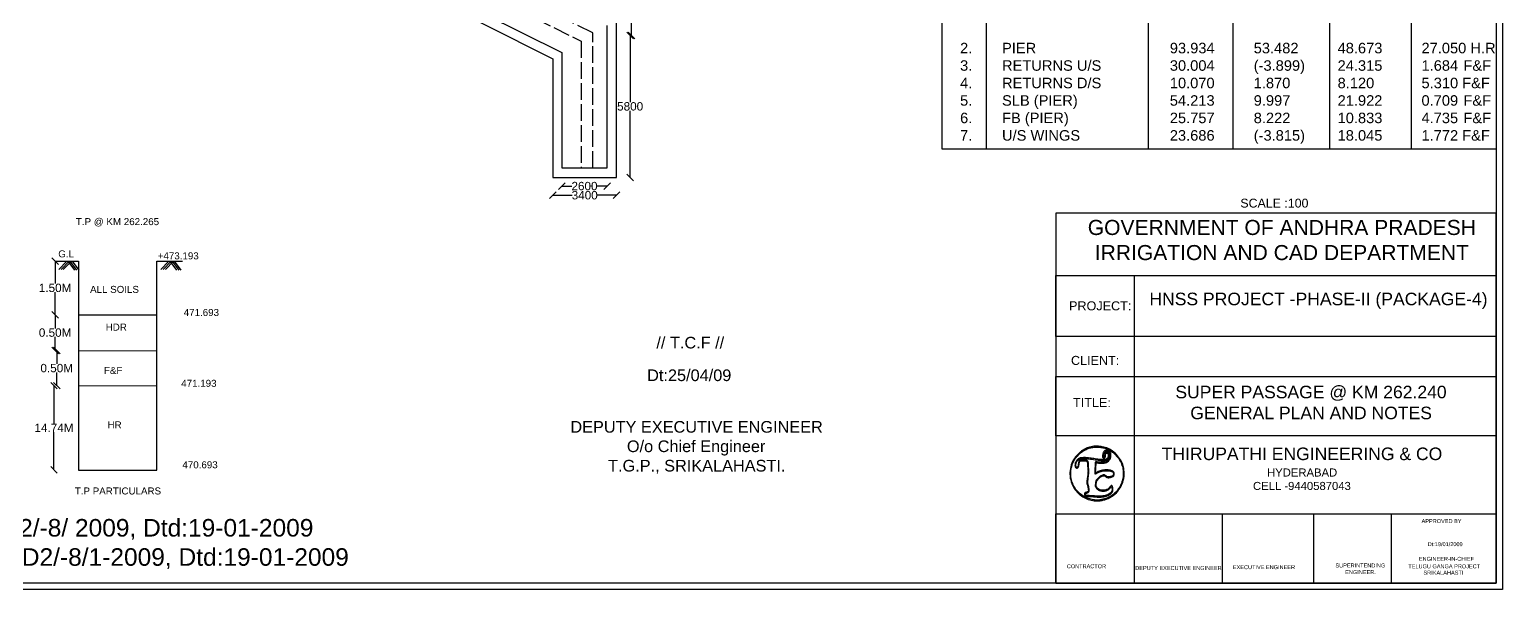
# Model space of a CAD drawing. Header units: millimetres. Extents: x 5124 to 6568637, y 2311 to 91879094.
# Drawn here: x 3367635 to 3388706, y 45927310 to 45935328 of the extents above; entities that cross this region are included whole.
import ezdxf

# ---------------------------------------------------------------- set-up
doc = ezdxf.new("R2010")
doc.units = ezdxf.units.MM
doc.header["$MEASUREMENT"] = 0
doc.linetypes.add('ACAD_ISO02W100', pattern=[15, 12, -3])
for name, color, linetype in [('DIMENSION', 7, 'Continuous'), ('DRAWING', 7, 'Continuous'), ('TEXT', 7, 'Continuous')]:
    doc.layers.add(name, color=color, linetype=linetype)
doc.styles.get("Standard").update_dxf_attribs({"font": 'arial.ttf', "height": 120})
doc.dimstyles.get("Standard").update_dxf_attribs({"dimtxt": 200, "dimasz": 110, "dimexe": 0.18, "dimexo": 0.0625, "dimgap": 0.09, "dimtad": 0, "dimtih": 1, "dimtoh": 1, "dimdec": 0, "dimzin": 0, "dimdsep": 46, "dimtxsty": 'Standard', "dimblk": 'OBLIQUE', "dimcen": 0.09, "dimse1": 1, "dimse2": 1, "dimadec": 0, "dimazin": 0, "dimtfac": 1, "dimtdec": 0, "dimtofl": 0, "dimtmove": 0, "dimatfit": 3, "dimfxl": 1, "dimtolj": 1, "dimtzin": 0, "dimarcsym": 0})

# ---------------------------------------------------------------- blocks, each defined once
blk = doc.blocks.new('_Oblique')
at = {"color": 0, "linetype": 'ByBlock', "lineweight": -2}
blk.add_line((-0.5, -0.5), (0.5, 0.5), dxfattribs=at)
blk = doc.blocks.new('*D108')
at = {"layer": 'Defpoints', "color": 0, "transparency": 16777216}
for p in [(3368002, 45932010), (3368336, 45932010), (3368336, 45931244)]:
    blk.add_point(p, dxfattribs=at)
at = {"layer": 'TEXT', "color": 0, "lineweight": -2, "transparency": 16777216}
for p, q in [((3368002, 45932010), (3368002, 45931689)), ((3368002, 45931244), (3368002, 45931566))]:
    blk.add_line(p, q, dxfattribs=at)
at = {"layer": 'TEXT', "color": 0, "lineweight": -2, "transparency": 16777216, "xscale": 95, "yscale": 95, "zscale": 95}
for p, rotation in [((3368002, 45932010), 90), ((3368002, 45931244), 270)]:
    blk.add_blockref('_Oblique', p, dxfattribs=dict(at, rotation=rotation))
at = {"layer": 'TEXT', "color": 0, "transparency": 16777216, "insert": (3368002, 45931628), "char_height": 120, "attachment_point": 5}
blk.add_mtext('\\A1;1.50M', dxfattribs=at)
blk = doc.blocks.new('*D109')
at = {"layer": 'Defpoints', "color": 0, "transparency": 16777216}
for p in [(3368336, 45931244), (3364546, 45930743), (3364878, 45930743)]:
    blk.add_point(p, dxfattribs=at)
at = {"layer": 'TEXT', "color": 0, "lineweight": -2, "transparency": 16777216}
for p, q in [((3364546, 45931244), (3364546, 45931055)), ((3364546, 45930743), (3364546, 45930933))]:
    blk.add_line(p, q, dxfattribs=at)
at = {"layer": 'TEXT', "color": 0, "lineweight": -2, "transparency": 16777216, "xscale": 95, "yscale": 95, "zscale": 95}
for p, rotation in [((3364546, 45931244), 90), ((3364546, 45930743), 270)]:
    blk.add_blockref('_Oblique', p, dxfattribs=dict(at, rotation=rotation))
at = {"layer": 'TEXT', "color": 0, "transparency": 16777216, "insert": (3364546, 45930994), "char_height": 120, "attachment_point": 5}
blk.add_mtext('\\A1;0.70M', dxfattribs=at)
blk = doc.blocks.new('*D110')
at = {"layer": 'Defpoints', "color": 0, "transparency": 16777216}
for p in [(3368334, 45930731), (3368025, 45930229), (3368336, 45930229)]:
    blk.add_point(p, dxfattribs=at)
at = {"layer": 'TEXT', "color": 0, "lineweight": -2, "transparency": 16777216}
for p, q in [((3368025, 45930731), (3368025, 45930541)), ((3368025, 45930229), (3368025, 45930419))]:
    blk.add_line(p, q, dxfattribs=at)
at = {"layer": 'TEXT', "color": 0, "lineweight": -2, "transparency": 16777216, "xscale": 95, "yscale": 95, "zscale": 95}
for p, rotation in [((3368025, 45930731), 90), ((3368025, 45930229), 270)]:
    blk.add_blockref('_Oblique', p, dxfattribs=dict(at, rotation=rotation))
at = {"layer": 'TEXT', "color": 0, "transparency": 16777216, "insert": (3368025, 45930480), "char_height": 120, "attachment_point": 5}
blk.add_mtext('\\A1;0.50M', dxfattribs=at)
blk = doc.blocks.new('*D111')
at = {"layer": 'Defpoints', "color": 0, "transparency": 16777216}
for p in [(3368336, 45930229), (3367986, 45929022), (3368336, 45929022)]:
    blk.add_point(p, dxfattribs=at)
at = {"layer": 'TEXT', "color": 0, "lineweight": -2, "transparency": 16777216}
for p, q in [((3367986, 45930229), (3367986, 45929686)), ((3367986, 45929022), (3367986, 45929565))]:
    blk.add_line(p, q, dxfattribs=at)
at = {"layer": 'TEXT', "color": 0, "lineweight": -2, "transparency": 16777216, "xscale": 95, "yscale": 95, "zscale": 95}
for p, rotation in [((3367986, 45930229), 90), ((3367986, 45929022), 270)]:
    blk.add_blockref('_Oblique', p, dxfattribs=dict(at, rotation=rotation))
at = {"layer": 'TEXT', "color": 0, "transparency": 16777216, "insert": (3367986, 45929625), "char_height": 120, "attachment_point": 5}
blk.add_mtext('\\A1;14.74M', dxfattribs=at)
blk = doc.blocks.new('*D112')
at = {"layer": 'Defpoints', "color": 0, "transparency": 16777216}
for p in [(3368002, 45931244), (3368336, 45931244), (3368334, 45930731)]:
    blk.add_point(p, dxfattribs=at)
at = {"layer": 'TEXT', "color": 0, "lineweight": -2, "transparency": 16777216}
for p, q in [((3368002, 45931244), (3368002, 45931049)), ((3368002, 45930731), (3368002, 45930926))]:
    blk.add_line(p, q, dxfattribs=at)
at = {"layer": 'TEXT', "color": 0, "lineweight": -2, "transparency": 16777216, "xscale": 95, "yscale": 95, "zscale": 95}
for p, rotation in [((3368002, 45931244), 90), ((3368002, 45930731), 270)]:
    blk.add_blockref('_Oblique', p, dxfattribs=dict(at, rotation=rotation))
at = {"layer": 'TEXT', "color": 0, "transparency": 16777216, "insert": (3368002, 45930988), "char_height": 120, "attachment_point": 5}
blk.add_mtext('\\A1;0.50M', dxfattribs=at)
blk = doc.blocks.new('*D230')
at = {"layer": 'Defpoints', "color": 0, "transparency": 16777216}
for p in [(3375248, 45933348), (3375900, 45933348), (3375900, 45933085)]:
    blk.add_point(p, dxfattribs=at)
at = {"layer": 'DIMENSION', "color": 0, "lineweight": -2, "transparency": 16777216}
for p, q in [((3375248, 45933085), (3375394, 45933085)), ((3375900, 45933085), (3375754, 45933085))]:
    blk.add_line(p, q, dxfattribs=at)
at = {"layer": 'DIMENSION', "color": 0, "lineweight": -2, "transparency": 16777216, "xscale": 95, "yscale": 95, "zscale": 95, "rotation": 180}
blk.add_blockref('_Oblique', (3375248, 45933085), dxfattribs=at)
at = {"layer": 'DIMENSION', "color": 0, "lineweight": -2, "transparency": 16777216, "xscale": 95, "yscale": 95, "zscale": 95}
blk.add_blockref('_Oblique', (3375900, 45933085), dxfattribs=at)
at = {"layer": 'DIMENSION', "color": 0, "transparency": 16777216, "insert": (3375574, 45933085), "char_height": 120, "attachment_point": 5}
blk.add_mtext('\\A1;2600', dxfattribs=at)
blk = doc.blocks.new('*D231')
at = {"layer": 'Defpoints', "color": 0, "transparency": 16777216}
for p in [(3375121, 45933209), (3376033, 45933209), (3376033, 45932954)]:
    blk.add_point(p, dxfattribs=at)
at = {"layer": 'DIMENSION', "color": 0, "lineweight": -2, "transparency": 16777216}
for p, q in [((3375121, 45932954), (3375398, 45932954)), ((3376033, 45932954), (3375756, 45932954))]:
    blk.add_line(p, q, dxfattribs=at)
at = {"layer": 'DIMENSION', "color": 0, "lineweight": -2, "transparency": 16777216, "xscale": 95, "yscale": 95, "zscale": 95, "rotation": 180}
blk.add_blockref('_Oblique', (3375121, 45932954), dxfattribs=at)
at = {"layer": 'DIMENSION', "color": 0, "lineweight": -2, "transparency": 16777216, "xscale": 95, "yscale": 95, "zscale": 95}
blk.add_blockref('_Oblique', (3376033, 45932954), dxfattribs=at)
at = {"layer": 'DIMENSION', "color": 0, "transparency": 16777216, "insert": (3375577, 45932954), "char_height": 120, "attachment_point": 5}
blk.add_mtext('\\A1;3400', dxfattribs=at)
blk = doc.blocks.new('*D232')
at = {"layer": 'Defpoints', "color": 0, "transparency": 16777216}
for p in [(3376033, 45935243), (3376227, 45935243), (3376033, 45933209)]:
    blk.add_point(p, dxfattribs=at)
at = {"layer": 'DIMENSION', "color": 0, "lineweight": -2, "transparency": 16777216}
for p, q in [((3376227, 45935243), (3376227, 45934287)), ((3376227, 45933209), (3376227, 45934164))]:
    blk.add_line(p, q, dxfattribs=at)
at = {"layer": 'DIMENSION', "color": 0, "lineweight": -2, "transparency": 16777216, "xscale": 95, "yscale": 95, "zscale": 95}
for p, rotation in [((3376227, 45935243), 90), ((3376227, 45933209), 270)]:
    blk.add_blockref('_Oblique', p, dxfattribs=dict(at, rotation=rotation))
at = {"layer": 'DIMENSION', "color": 0, "transparency": 16777216, "insert": (3376227, 45934226), "char_height": 120, "attachment_point": 5}
blk.add_mtext('\\A1;5800', dxfattribs=at)
blk = doc.blocks.new('*D233')
at = {"layer": 'Defpoints', "color": 0}
for p in [(3376266, 45944773), (3376283, 45944773), (3376228, 45935243)]:
    blk.add_point(p, dxfattribs=at)
at = {"layer": 'DIMENSION', "color": 0, "lineweight": -2}
for p, q in [((3376283, 45944773), (3376266, 45940541)), ((3376245, 45935243), (3376266, 45940419))]:
    blk.add_line(p, q, dxfattribs=at)
at = {"layer": 'DIMENSION', "color": 0, "lineweight": -2, "xscale": 95, "yscale": 95, "zscale": 95}
for p, rotation in [((3376283, 45944773), 89.77153604379403), ((3376245, 45935243), 269.771536043794)]:
    blk.add_blockref('_Oblique', p, dxfattribs=dict(at, rotation=rotation))
at = {"layer": 'DIMENSION', "color": 0, "insert": (3376266, 45940480), "char_height": 120, "attachment_point": 5}
blk.add_mtext('\\A1;28000', dxfattribs=at)

msp = doc.modelspace()

# ---------------------------------------------------------------- linework, layer by layer
for points in [[(3382840.8, 45929357.7, 0.011371), (3382798, 45929347.3, 0.02579), (3382766.3, 45929337.1, 0.027062), (3382736.8, 45929324.1, 0.013799), (3382701.1, 45929304.7, 0.049276), (3382669, 45929281.5, 0.020623), (3382630.4, 45929244.5, 0.020736), (3382594.2, 45929203.6, 0.039557), (3382569.3, 45929167.4, 0.070595), (3382529.5, 45929068.6, 0.067578), (3382517.9, 45928961.1, 0.067285), (3382535.5, 45928854, 0.06891), (3382580.7, 45928756.3, 0.057705), (3382634, 45928691.4, 0.054334), (3382701.7, 45928638.8, 0.05355), (3382780.1, 45928601.5, 0.052844), (3382865, 45928581.4, 0.040381), (3382912.8, 45928579.3, 0.03202), (3382964.2, 45928584.4, 0.031364), (3383015.8, 45928596.2, 0.03411), (3383064.1, 45928614.2, 0.075635), (3383160.7, 45928677, 0.073326), (3383235.4, 45928766.2, 0.073591), (3383281.1, 45928872.9, 0.077104), (3383292.9, 45928986.5, 0.004861), (3383291, 45929018, 0.019003), (3383288.9, 45929037.4, 0.02286), (3383285.5, 45929054.8, 0.009468), (3383279.4, 45929078, 0.065489), (3383242, 45929164.9, 0.057691), (3383182.1, 45929243.5, 0.058022), (3383106.1, 45929305.8, 0.068022), (3383021.7, 45929345.1, 0.035725), (3382979.2, 45929355, 0.021943), (3382928.1, 45929360.8, 0.021989), (3382878.4, 45929362.1, 0.048915)], [(3383001.4, 45929336.8, -0.010053), (3383029.3, 45929328.8, -0.02116), (3383050.5, 45929321.2, -0.022523), (3383070.1, 45929312.3, -0.013074), (3383092.9, 45929299.8, -0.040153), (3383135.5, 45929270.3, -0.032263), (3383176.2, 45929232.2, -0.031944), (3383212.2, 45929188.8, -0.036921), (3383240.4, 45929143, -0.012801), (3383250, 45929123.4, -0.018323), (3383257.4, 45929105.6, -0.011926), (3383262.5, 45929090.7, -0.421559), (3383260.9, 45929087.8, 0.438354), (3383260.7, 45929087.3, 0.035377), (3383261.4, 45929085.8, 0.030088), (3383262.6, 45929083.9, 0.016409), (3383264.3, 45929081.7, -0.136522), (3383272.7, 45929062.9, -0.015322), (3383278.2, 45929016.2, -0.019775), (3383280.6, 45928966, -0.035566), (3383278.1, 45928925, -0.046854), (3383260.9, 45928850.7, -0.049001), (3383230.3, 45928782, -0.049074), (3383187, 45928720.8, -0.047266), (3383132.1, 45928668.2, -0.036649), (3383102.5, 45928648.2, -0.020541), (3383064, 45928628, -0.020402), (3383025.1, 45928611.6, -0.050634), (3382995.3, 45928603.8, 0.011096), (3382989.8, 45928602.8, 0.006376), (3382983.1, 45928601.3, 0.006368), (3382976.5, 45928599.7, 0.010561), (3382970.9, 45928598.2, -0.075797), (3382919.5, 45928590.8, -0.036256), (3382852.8, 45928596.2, -0.035773), (3382785, 45928611.8, -0.053967), (3382729.3, 45928635.6, -0.043816), (3382666.3, 45928678.7, -0.050353), (3382614.9, 45928730.3, -0.04992), (3382574.6, 45928791.6, -0.041857), (3382544.4, 45928863.4, -0.041799), (3382535.5, 45928901, -0.022952), (3382530.7, 45928948.1, -0.022835), (3382530.1, 45928996.2, -0.036198), (3382534.6, 45929037.2, -0.027029), (3382543.1, 45929073.1, -0.021589), (3382556, 45929110.6, -0.021847), (3382571.9, 45929146.3, -0.030803), (3382589.2, 45929176.5, -0.030973), (3382610.5, 45929204.6, -0.014365), (3382641.2, 45929238.5, -0.013732), (3382672.8, 45929269.5, -0.048124), (3382695.5, 45929286.9, -0.015617), (3382713.5, 45929297.4, -0.006514), (3382738.5, 45929310.4, -0.006284), (3382763.2, 45929322.6, -0.02113), (3382779.8, 45929329.6, -0.047647), (3382829.6, 45929343.1, -0.034153), (3382887, 45929348.9, -0.033468), (3382946.2, 45929346.8, -0.039389)], [(3383023.8, 45929301.8, 0.079905), (3383013.5, 45929295.4, 0.042826), (3383003.2, 45929284.8, 0.042991), (3382995, 45929272.8, 0.097401), (3382991.5, 45929262.4, -0.017144), (3382990.6, 45929256.6, -0.007361), (3382988.9, 45929248.8, -0.007273), (3382987, 45929240.7, -0.009527), (3382984.9, 45929233.2, 0.057314), (3382982.3, 45929218.7, 0.105744), (3382984.1, 45929206.8, 0.129803), (3382990.1, 45929198.3, 0.112787), (3382999.9, 45929193.4, 0.089359), (3383011.5, 45929192.6, 0.205539), (3383018.9, 45929196.8, 0.119945), (3383023.5, 45929207.3, 0.023277), (3383026.1, 45929227.9, -0.017196), (3383028.5, 45929249, -0.101894), (3383032.3, 45929259.4, -0.209902), (3383038.4, 45929263.6, -0.109281), (3383048, 45929263.4, -0.199104), (3383060, 45929254.5, -0.104543), (3383066.1, 45929236.6, -0.087788), (3383065, 45929214.8, -0.092435), (3383056.4, 45929195.1, -0.140361), (3383036.4, 45929178.5, -0.085225), (3383006.5, 45929171, -0.045138), (3382959.3, 45929171.7, -0.010085), (3382879.4, 45929181.7, 0.001129), (3382802, 45929192.8, 0.010475), (3382768.4, 45929196.8, 0.019654), (3382742.9, 45929198.3, 0.009807), (3382710.7, 45929198.3, 0.021045), (3382676.7, 45929196.2, 0.064199), (3382654.2, 45929190.9, 0.07759), (3382636.2, 45929180.7, 0.04157), (3382617.5, 45929163.2, 0.033858), (3382604.7, 45929146.9, 0.055821), (3382596.5, 45929131.4, 0.056084), (3382591.9, 45929114.6, 0.03454), (3382590.2, 45929094.1, 0.036481), (3382591.4, 45929073.5, 0.103396), (3382596.2, 45929059.9, 0.148662), (3382604.7, 45929052.3, 0.109578), (3382617.2, 45929049.5, 0.120124), (3382629.5, 45929052.5, 0.145), (3382638, 45929060.7, 0.076305), (3382644.1, 45929076.7, 0.015923), (3382649.5, 45929106.4, -0.009484), (3382652, 45929121.1, -0.012925), (3382654.8, 45929134.3, -0.009784), (3382657.6, 45929145, -0.12767), (3382659.7, 45929148.6, -0.187867), (3382667.8, 45929152.1, -0.006627), (3382702.4, 45929153.2, -0.01166), (3382735.9, 45929152.9, -0.060862), (3382754.2, 45929150.1, -0.161099), (3382761.7, 45929145, -0.110854), (3382766.1, 45929135.6, -0.037878), (3382768.8, 45929117.1, -0.003666), (3382771.4, 45929071.9, 0.004284), (3382772.4, 45929055.4, 0.004704), (3382773.6, 45929039.4, 0.004401), (3382774.9, 45929025.8, 0.023561), (3382776.1, 45929018.4, -0.066487), (3382776.9, 45929005.3, -0.007257), (3382774.5, 45928975.2, -0.006419), (3382769.7, 45928931.4, -0.001903), (3382761.3, 45928864.5, 0.0101), (3382759.1, 45928844.7, 0.046767), (3382759.2, 45928833.2, 0.054451), (3382761.4, 45928822.8, 0.016832), (3382766.9, 45928807.6, -0.025497), (3382771.1, 45928795.3, -0.017703), (3382774.7, 45928781, -0.016989), (3382777.4, 45928765.7, -0.017395), (3382779.1, 45928750.3), (3382781.5, 45928717.4), (3382765.9, 45928708.7, -0.015536), (3382759.4, 45928705.3, -0.017122), (3382753, 45928702.4, -0.016739), (3382747.4, 45928700.4, -0.078777), (3382744, 45928699.9, 0.131176), (3382735.8, 45928697.7, 0.136592), (3382730, 45928691.7, 0.106124), (3382727.1, 45928682.3, 0.058162), (3382727.5, 45928670.1, 0.016688), (3382728.7, 45928663.3, 0.019181), (3382730.4, 45928656.9, 0.018627), (3382732.2, 45928651.6, 0.096084), (3382733.8, 45928649, 0.155202), (3382736.7, 45928647.4, 0.015688), (3382744.5, 45928646.1, 0.01847), (3382754.1, 45928645.1, 0.013691), (3382764.8, 45928644.6, -0.011921), (3382801.1, 45928643.3, -0.00413), (3382853.3, 45928639.7, -0.001098), (3382908.7, 45928635.2, -0.118504), (3382915.8, 45928632.9, 0.16291), (3382923.9, 45928631, 0.003581), (3382964.3, 45928635.1, 0.008625), (3383003.2, 45928639.9, 0.028406), (3383028.5, 45928645, 0.032579), (3383052.5, 45928652.9, 0.025466), (3383077.3, 45928664.5, 0.026004), (3383099.2, 45928677.6, 0.061344), (3383113.5, 45928690, 0.068447), (3383126.1, 45928708.5, 0.076262), (3383132.7, 45928729.1, 0.067476), (3383133.2, 45928752.7, 0.040065), (3383127.8, 45928780.4, 0.044341), (3383122.8, 45928793.6, 0.167899), (3383116.7, 45928799.8, 0.248042), (3383109.7, 45928799.6, 0.093969), (3383102, 45928793, -0.014529), (3383077.5, 45928764.5, -0.059632), (3383060.4, 45928749.6, -0.07471), (3383042.2, 45928740.9, -0.031322), (3383015.7, 45928734.6, -0.011719), (3382998.7, 45928732, -0.030157), (3382986.4, 45928731.2, -0.035481), (3382975.3, 45928732, -0.022756), (3382962.5, 45928734.3, -0.041651), (3382942.8, 45928740.7, -0.044873), (3382924.9, 45928750.1, -0.048687), (3382910.5, 45928761.6, -0.078972), (3382901.1, 45928774.1, -0.088886), (3382895.4, 45928792, -0.038681), (3382894, 45928817.1, -0.038538), (3382896.6, 45928842.9, -0.068656), (3382903.1, 45928863.1, -0.047822), (3382915, 45928882.6, -0.035478), (3382931.5, 45928901.7, -0.035754), (3382950.4, 45928918.1, -0.052131), (3382969.3, 45928929.4, -0.030465), (3382989.3, 45928937.3, -0.089851), (3383004, 45928939.3, -0.11423), (3383016.3, 45928935.9, -0.067663), (3383028.6, 45928926.8, 0.096235), (3383044.3, 45928916.6, 0.073317), (3383064.2, 45928911.7, 0.064558), (3383087.1, 45928912.5, 0.048869), (3383111.4, 45928919.1, 0.015923), (3383133.9, 45928928.3, 0.109612), (3383143.4, 45928935.4, 0.141247), (3383147.8, 45928945.1, 0.03256), (3383149.3, 45928963.1, 0.013265), (3383149.2, 45928977.1, 0.061516), (3383148, 45928985.1, 0.091027), (3383145.1, 45928991, 0.050414), (3383139.6, 45928996.9, 0.128873), (3383096.8, 45929018.6, 0.05989), (3383034.3, 45929024.5, 0.055893), (3382966, 45929015.1, 0.065288), (3382905.3, 45928990.9, -0.008116), (3382897.9, 45928986.9, -0.012981), (3382891.5, 45928983.8, -0.006773), (3382886.1, 45928981.4, -0.304845), (3382884.9, 45928981.7, -0.211798), (3382884.4, 45928983, -0.000838), (3382885.3, 45928999.1, -0.003985), (3382886.4, 45929017.5, -0.002472), (3382888, 45929039.1, 0.004385), (3382889.6, 45929061.7, 0.005065), (3382890.7, 45929083.3, 0.004554), (3382891.2, 45929101.5, 0.029433), (3382890.9, 45929110.8), (3382889.4, 45929126.4), (3382907.8, 45929123.5, 0.022308), (3382917.8, 45929122.4, 0.005402), (3382934.5, 45929121.5, 0.005531), (3382953.7, 45929120.9, 0.005473), (3382972.9, 45929120.7, 0.006594), (3383000.2, 45929121.1, 0.031106), (3383015.7, 45929122.5, 0.045299), (3383028.1, 45929125.6, 0.025886), (3383042.4, 45929131.4, 0.074598), (3383069, 45929149, 0.070434), (3383089.9, 45929174, 0.07263), (3383102.5, 45929203.1, 0.089071), (3383105, 45929232.5, 0.01957), (3383102.3, 45929253.7, 0.056074), (3383098.2, 45929268, 0.065261), (3383091.4, 45929279.8, 0.034277), (3383080.2, 45929292.5, 0.027009), (3383072.5, 45929299.3, 0.068734), (3383066.1, 45929303.1, 0.07176), (3383059, 45929304.9, 0.031521), (3383049.4, 45929305.4, 0.016443), (3383042.1, 45929305.1, 0.015199), (3383034.6, 45929304.2, 0.015395), (3383028.1, 45929303.1, 0.04795)], [(3383067.1, 45929288.4, -0.056619), (3383078.5, 45929276.7, -0.070112), (3383086, 45929263.6, -0.063176), (3383090.2, 45929247.8, -0.036102), (3383091.3, 45929228, -0.026103), (3383089.9, 45929207.8, -0.05922), (3383086.3, 45929193, -0.061276), (3383079.5, 45929179.7, -0.029698), (3383067.7, 45929164.6, -0.094532), (3383044.7, 45929146.7, -0.069609), (3383014.2, 45929136, -0.05177), (3382973.8, 45929132.3, -0.023109), (3382920.4, 45929135.3, 0.014899), (3382893.8, 45929137.3, 0.124815), (3382882.1, 45929134.9, 0.252886), (3382877.2, 45929127.9, 0.073732), (3382877.4, 45929114.4, -0.042717), (3382878.2, 45929105.1, -0.005288), (3382877.9, 45929084.9, -0.006212), (3382877, 45929060.8, -0.005103), (3382875.5, 45929035.1, 0.004606), (3382873.8, 45929007.4, 0.010714), (3382873.2, 45928986.6, 0.007341), (3382873.3, 45928970.9, 0.193504), (3382874.9, 45928967, 0.272952), (3382878.4, 45928966.2, 0.017404), (3382888.7, 45928969.5, 0.018882), (3382902.6, 45928975.2, 0.007944), (3382920.8, 45928983.8, -0.00991), (3382945.4, 45928995.3, -0.029968), (3382962.7, 45929001.8, -0.03192), (3382980.1, 45929005.9, -0.012489), (3383004.5, 45929009.5, -0.031624), (3383045.9, 45929011.9, -0.042774), (3383083.2, 45929008.4, -0.049658), (3383113.7, 45928999.8, -0.102801), (3383134.4, 45928986.3, -0.146745), (3383138.3, 45928978.9, -0.055372), (3383139.4, 45928967, -0.054274), (3383137.8, 45928954.6, -0.094139), (3383133.6, 45928945.1, -0.119575), (3383124.6, 45928937.2, -0.039208), (3383108.2, 45928930.1, -0.03788), (3383088.8, 45928925.2, -0.043914), (3383069.8, 45928923.5, -0.027336), (3383058.7, 45928924.1, -0.068469), (3383050.9, 45928926.1, -0.065144), (3383043.7, 45928930.1, -0.022939), (3383034.5, 45928937.7, 0.07041), (3383018.9, 45928948.3, 0.111511), (3383003.2, 45928951.9, 0.08847), (3382985, 45928948.9, 0.032101), (3382960.7, 45928938.4, 0.049567), (3382940.2, 45928925.2, 0.035227), (3382919.9, 45928906.7, 0.034846), (3382902.2, 45928885.2, 0.044392), (3382889.2, 45928863.1, 0.072348), (3382884.2, 45928846.9, 0.020236), (3382881.2, 45928820.5, 0.012952), (3382879.9, 45928794, 0.265664), (3382883.6, 45928787.2, -0.115377), (3382885.1, 45928785.7, -0.049412), (3382886.4, 45928783.1, -0.04534), (3382887.3, 45928780, -0.044785), (3382887.6, 45928776.7, 0.179828), (3382891.7, 45928765.7, 0.032309), (3382907.3, 45928749.8, 0.035345), (3382926.2, 45928735.1, 0.067561), (3382943.5, 45928726.7, 0.028537), (3382963.5, 45928721.3, 0.039847), (3382981.9, 45928719, 0.038236), (3383001, 45928719.6, 0.023572), (3383023.2, 45928723, 0.033201), (3383046, 45928729.3, 0.052304), (3383064.4, 45928738, 0.054197), (3383080.1, 45928750, 0.038969), (3383094.9, 45928766.4, -0.007998), (3383100.6, 45928773.5, -0.011914), (3383105.7, 45928779.5, -0.007046), (3383110.2, 45928784.4, -0.189724), (3383111.8, 45928785.1, -0.31512), (3383113, 45928784.3, -0.012989), (3383115.1, 45928779.2, -0.018519), (3383117.3, 45928772.6, -0.0116), (3383119.3, 45928764.8, -0.076654), (3383121.8, 45928735.3, -0.116551), (3383114.2, 45928710.9, -0.101292), (3383095.4, 45928690.2, -0.047771), (3383064.2, 45928671.6, -0.047916), (3383023.8, 45928657, -0.038807), (3382978.3, 45928649.1, -0.030246), (3382922.4, 45928647.2, -0.013533), (3382848.9, 45928651.1, 0.003397), (3382825.3, 45928652.9, 0.003258), (3382801.3, 45928654.3, 0.003226), (3382780.1, 45928655.3, 0.011736), (3382766.6, 45928655.6), (3382741.2, 45928655.4), (3382741.2, 45928667.5), (3382741.2, 45928676.9), (3382741.2, 45928682.6, -0.255878), (3382742, 45928684.1, -0.021331), (3382745.9, 45928686.3, -0.024284), (3382751, 45928688.7, -0.016153), (3382757.1, 45928690.9, 0.029102), (3382764, 45928693.7, 0.019825), (3382771.4, 45928697.5, 0.020023), (3382778.3, 45928701.9, 0.037497), (3382783.5, 45928706, 0.047773), (3382789.5, 45928712.7, 0.109676), (3382792.2, 45928718.8, 0.059805), (3382792.8, 45928727.7, 0.007063), (3382791.7, 45928747.4, 0.017193), (3382790.2, 45928761.3, 0.01193), (3382787.6, 45928776.9, 0.012048), (3382784.4, 45928791.8, 0.024163), (3382781, 45928803.4, -0.021994), (3382776.7, 45928817.9, -0.038871), (3382774.7, 45928830.2, -0.030789), (3382774.3, 45928844.5, -0.009072), (3382775.4, 45928866.4, -0.001709), (3382776.5, 45928882.1, -0.001884), (3382777.8, 45928897.4, -0.001751), (3382778.9, 45928910.4, -0.009616), (3382779.7, 45928917.4, 0.002783), (3382786.1, 45928968.5, 0.015642), (3382788.5, 45928995.9, 0.027419), (3382788.5, 45929015.9, 0.025052), (3382786.3, 45929036.4, -0.013359), (3382784.6, 45929049.9, -0.007032), (3382783.2, 45929066.7, -0.006991), (3382782.1, 45929084.1, -0.010691), (3382781.8, 45929099.1, 0.009817), (3382781.2, 45929126.4, 0.054013), (3382779, 45929140.9, 0.099692), (3382774.5, 45929150.2, 0.084336), (3382766.4, 45929157.7, 0.111049), (3382751.9, 45929163.1, 0.01671), (3382720.9, 45929166.4, 0.019303), (3382689.1, 45929167.4, 0.061247), (3382668, 45929164.7, 0.116126), (3382655.9, 45929158.3, 0.097571), (3382647, 45929146.9, 0.067516), (3382640.8, 45929129.1, 0.026486), (3382637.1, 45929103.5, -0.029178), (3382633.7, 45929081.1, -0.08956), (3382627.9, 45929067, -0.186289), (3382620.2, 45929061.3, -0.209405), (3382611.1, 45929062.7, -0.132851), (3382604.2, 45929070, -0.091992), (3382600.9, 45929081, -0.064225), (3382601, 45929095.9, -0.027894), (3382604.9, 45929115.4, -0.043994), (3382611.5, 45929134.2, -0.055217), (3382620.9, 45929150.1, -0.053692), (3382633.9, 45929163.8, -0.038475), (3382650.9, 45929176.3, -0.115688), (3382677.7, 45929185.3, -0.031518), (3382722.7, 45929186.7, -0.022483), (3382786.9, 45929181.8, -0.007666), (3382879.4, 45929169, 0.006179), (3382907.8, 45929165, 0.0054), (3382937.6, 45929161.6, 0.005436), (3382964.5, 45929159, 0.016056), (3382983.1, 45929158, 0.009603), (3383003.9, 45929158, 0.036421), (3383016.9, 45929159.2, 0.048057), (3383027.6, 45929162, 0.026799), (3383040, 45929167.4, 0.051449), (3383057.4, 45929178.5, 0.079901), (3383069.4, 45929191.5, 0.083725), (3383076.3, 45929207.2, 0.062275), (3383078.6, 45929226, 0.027547), (3383078.1, 45929235.5, 0.025908), (3383076.6, 45929245, 0.027051), (3383074.2, 45929253.8, 0.042534), (3383071.1, 45929261, 0.029286), (3383066.1, 45929269, 0.113768), (3383061.8, 45929272.9, 0.10469), (3383056.1, 45929274.7, 0.022841), (3383045.6, 45929275.2, 0.022154), (3383035.2, 45929274.7, 0.107946), (3383029.5, 45929272.9, 0.118554), (3383025.4, 45929269.1, 0.029201), (3383020.7, 45929260.9, 0.04357), (3383017.9, 45929253.9, 0.022936), (3383015.6, 45929244.7, 0.022268), (3383014.1, 45929234.8, 0.027017), (3383013.6, 45929225.4, -0.013965), (3383013.3, 45929215.3, -0.050225), (3383012.3, 45929208.9, -0.097184), (3383010.6, 45929205.3, -0.23583), (3383008, 45929204, -0.162421), (3383000.9, 45929206.4, -0.180712), (3382997, 45929212.5, -0.084641), (3382996.5, 45929223.7, -0.019045), (3382999.7, 45929242.7, -0.042593), (3383006.4, 45929265.6, -0.090406), (3383016.1, 45929281.2, -0.113659), (3383029, 45929290.3, -0.096515), (3383045.4, 45929293.5, -0.029399), (3383051.8, 45929293.1, -0.028215), (3383058.1, 45929292, -0.029397), (3383063.6, 45929290.3, -0.08398)]]:
    msp.add_lwpolyline(points, format="xyb", close=True)
at = {"layer": 'DRAWING'}
for points in [[(3337339.5, 45965025.3), (3388705.8, 45965025.3), (3388705.8, 45927310.5), (3337339.5, 45927310.5)], [(3337429.6, 45964935.3), (3388615.7, 45964935.3), (3388615.7, 45927400.6), (3337429.6, 45927400.6)]]:
    msp.add_lwpolyline(points, close=True, dxfattribs=at)
for points in [[(3370889.3, 45936401.3), (3370889.3, 45936038.9), (3372196, 45936038.9), (3372196, 45935875.1), (3373137, 45935875.1), (3373137, 45935910.9), (3375120.9, 45934905.3), (3375120.9, 45933208.5), (3376033, 45933208.5), (3376033, 45935487.2), (3376033, 45940024.9)], [(3371028.1, 45936401.3), (3371028.1, 45936184.2), (3372342.5, 45936184.2), (3372342.5, 45936013), (3372999.3, 45936013), (3372999.3, 45936120.2), (3375247.9, 45934996.9), (3375247.9, 45933347.5), (3375900.5, 45933347.5), (3375900.5, 45935385.4)]]:
    msp.add_lwpolyline(points, dxfattribs=at)
at = {"layer": 'DRAWING', "linetype": 'ACAD_ISO02W100', "ltscale": 20}
for points in [[(3371028.1, 45936451.6), (3372343.5, 45936451.6), (3372343.5, 45936301), (3372990.3, 45936301), (3372990.3, 45936431.5), (3375524.8, 45935158.9), (3375524.8, 45933347.5)], [(3375691.5, 45933347.5), (3375691.5, 45935276.9), (3373003.3, 45936614.9)]]:
    msp.add_lwpolyline(points, dxfattribs=at)
at = {"layer": 'TEXT'}
for points in [[(3380690, 45937936.1), (3388615.7, 45937936.1), (3388615.7, 45933615.7), (3380690, 45933615.7)], [(3388615.7, 45932698), (3382317.3, 45932698), (3382317.3, 45927400.6), (3388615.7, 45927400.6)], [(3382317.3, 45931805.6), (3388615.7, 45931805.6), (3388615.7, 45930932.3), (3382317.3, 45930932.3)], [(3382317.3, 45930362.1), (3388615.7, 45930362.1), (3388615.7, 45929509.8), (3382317.3, 45929509.8)], [(3382317.3, 45928394.5), (3388615.7, 45928394.5), (3388615.7, 45927400.6), (3382317.3, 45927400.6)]]:
    msp.add_lwpolyline(points, close=True, dxfattribs=at)
for points in [[(3381319.4, 45937473.4), (3381319.4, 45933615.7)], [(3383638.9, 45937473.4), (3383638.9, 45933615.7)], [(3386232.1, 45937473.4), (3386232.1, 45933615.7)], [(3384849.5, 45936915.8), (3384849.5, 45933615.7)], [(3387397, 45936915.8), (3387397, 45933615.7)], [(3368002, 45932010.5), (3368335.5, 45932010.5), (3368335.5, 45929021.5), (3369457, 45929021.5), (3369457, 45932010.5), (3369824.5, 45932010.5)], [(3368168.8, 45932010.5), (3368053, 45931889.5)], [(3368203.5, 45932010.5), (3368087.8, 45931889.5)], [(3368234.5, 45932010.5), (3368118.8, 45931889.5)], [(3368183, 45932010.5), (3368279.5, 45931882.5)], [(3368213.5, 45932010.5), (3368310, 45931882.5)], [(3368245.5, 45932010.5), (3368342, 45931882.5)], [(3369629.2, 45932010.5), (3369513.5, 45931889.5)], [(3369664, 45932010.5), (3369548.2, 45931889.5)], [(3369695, 45932010.5), (3369579.2, 45931889.5)], [(3369643.5, 45932010.5), (3369740, 45931882.5)], [(3369674, 45932010.5), (3369770.5, 45931882.5)], [(3369706, 45932010.5), (3369802.5, 45931882.5)], [(3383435.8, 45931805.6), (3383435.8, 45927400.6)], [(3368335.5, 45931244.5), (3369457, 45931240.5)], [(3368335.5, 45930731), (3369457, 45930727)], [(3368335.5, 45930229), (3369457, 45930225)], [(3384694.3, 45928394.5), (3384694.3, 45927400.6)], [(3386001.1, 45928394.5), (3386001.1, 45927400.6)], [(3387110.6, 45928394.5), (3387110.6, 45927400.6)]]:
    msp.add_lwpolyline(points, dxfattribs=at)

# ---------------------------------------------------------------- texts
for s, height, p in [('SCALE :100', 126.72, (3384955.4, 45932778.3)), ('T.P @ KM 262.265', 100, (3368299.3, 45932526.7)), ('G.L', 100, (3368047.3, 45932065.2)), ('+473.193', 100, (3369470, 45932037)), ('ALL SOILS', 100, (3368502.5, 45931557)), ('471.693', 100, (3369841.6, 45931226.4)), ('HDR', 100, (3368725.6, 45931017)), ('// T.C.F //', 166.736, (3376602.5, 45930761.2)), ('F&F', 100, (3368700.6, 45930396.7)), ('Dt:25/04/09', 166.736, (3376470.5, 45930294.5)), ('471.193', 100, (3369806.1, 45930212.4)), ('HR', 100, (3368752.3, 45929617.3)), ('470.693', 100, (3369822.6, 45929046.4)), ('T.P PARTICULARS', 100, (3368283.8, 45928671.7)), ('APPROVED BY', 57.01, (3387548, 45928262.1)), ('Dt:19/01/2009', 57.01, (3387634.9, 45927931.7)), ('CONTRACTOR', 57.01, (3382472.9, 45927615.5)), ('TELUGU GANGA PROJECT', 57.01, (3387358.5, 45927614.7)), ('SRIKALAHASTI', 57.01, (3387574.8, 45927523.3))]:
    msp.add_text(s, height=height, dxfattribs=at).set_placement(p)
at = {"layer": 'TEXT', "attachment_point": 1}
for s, insert, char_height, width in [('SL ^IDESCRIPTION^I      STRESS ON CONCRETE       STRESS ON SOIL^I\\PNO^I^I^I^I^I MAX^I^IMIN^I^I   MAX^IMIN^I\\P\\P1.^IABUTMENT UNDER\\P(a)^ITROUGH SLAB^I^I16.018^I2.070^I^I13.805^I0.877^IF&F\\P(b)^IROAD BRIDGE^I^I31.500^I(-)4.600^I25.120^I1.310^IF&F\\P(c)^IFOOT BRIDGE^I^I28.610^I(-)5.040^I23.090^I0.650^IF&F\\P\\P2.^IPIER^I^I^I^I93.934^I53.482^I48.673^I27.050 H.R\\P3.^IRETURNS U/S^I^I30.004^I(-3.899)^I24.315^I1.684^IF&F\\P4.^IRETURNS D/S^I^I10.070^I1.870^I^I8.120^I^I5.310 F&F\\P5.^ISLB (PIER)^I^I^I54.213^I9.997^I^I21.922^I0.709^IF&F\\P6.^IFB (PIER)^I^I^I25.757^I8.222^I^I10.833^I4.735^IF&F\\P7.^IU/S WINGS^I^I^I23.686^I(-3.815)^I18.045^I1.772 F&F', (3380946.6, 45937136.7), 150, 7811.016), ('PROJECT:', (3382505.3, 45931435.8), 129.02, 1203.841), ('CLIENT:', (3382532.7, 45930654.9), 129.02, 1203.841), ('\\pi858.98;SUPER PASSAGE @ KM 262.240\\P\\pi1072;GENERAL PLAN AND NOTES', (3383167.1, 45930227.7), 179.591, 5574.998), ('TITLE:', (3382562.4, 45930050.2), 129.02, 699.649), ('\\pi1063.2;DEPUTY EXECUTIVE ENGINEER\\P\\pi1871.8;O/o Chief Engineer\\P\\pi1602.6;T.G.P., SRIKALAHASTI. ', (3374309.2, 45929722.7), 166.736, 5716.547), ('\\pi788.78;THIRUPATHI ENGINEERING & CO\\P\\pi2296.2;{\\H0.64302x;HYDERABAD\\P\\pi2095.5;CELL -9440587043}', (3383041.1, 45929343.1), 179.591, 5574.998), ('Dr. No: ENC/TGP/SKHT/DW/DD2/-8/ 2009, Dtd:19-01-2009\\PDRGNO: ENC/TGP/SKHT/DW/DD2/-8/1-2009, Dtd:19-01-2009', (3362403.6, 45928320.4), 250.979, 10962.164), ('DEPUTY EXECUTIVE ENGINEER  ', (3383452.4, 45927647.2), 57.01, 1601.159), ('  EXECUTIVE ENGINEER  ', (3384804.4, 45927659.5), 57.01, 1601.159), ('\\pi150.17;SUPERINTENDING \\P\\pi289.66;ENGINEER.', (3386165.3, 45927683.6), 57.01, 1004.221), ('ENGINEER-IN-CHIEF  ', (3387509.1, 45927778.7), 57.01, 1004.221)]:
    msp.add_mtext(s, dxfattribs=dict(at, insert=insert, char_height=char_height, width=width))
at = {"layer": 'TEXT', "color": 7, "width": 6146.055, "attachment_point": 5}
for s, insert, char_height in [('GOVERNMENT OF ANDHRA PRADESH\\PIRRIGATION AND CAD DEPARTMENT', (3385549.1, 45932312.1), 215.509), ('HNSS PROJECT -PHASE-II (PACKAGE-4)', (3386072.9, 45931443.1), 179.591)]:
    msp.add_mtext(s, dxfattribs=dict(at, insert=insert, char_height=char_height))

# ---------------------------------------------------------------- dimensions: what is measured, and where the dimension line sits
at = {"layer": 'DIMENSION'}
dim = msp.add_linear_dim(base=(3376283, 45944772.8), p1=(3376227.5, 45935243), p2=(3376265.5, 45944772.9), angle=89.77154, text='28000', dimstyle='Standard', override={"dimasz": 95, "dimarcsym": 1}, dxfattribs=at)
dim.commit()
dim.dimension.update_dxf_attribs({"geometry": '*D233', "text_midpoint": (3376265.9, 45940480), "dimtype": 161})
for p1, p2, distance, text, picture, middle in [((3376033, 45933208.5), (3376033, 45935243), -194.5, '5800', '*D232', (3376227.5, 45934225.8)), ((3375247.9, 45933347.5), (3375900.5, 45933347.5), -262.5, '2600', '*D230', (3375574.2, 45933085)), ((3375120.9, 45933208.5), (3376033, 45933208.5), -254, '3400', '*D231', (3375576.9, 45932954.5))]:
    dim = msp.add_aligned_dim(p1=p1, p2=p2, distance=distance, text=text, dimstyle='Standard', override={"dimasz": 95, "dimarcsym": 1}, dxfattribs=at)
    dim.commit()
    dim.dimension.update_dxf_attribs({"geometry": picture, "text_midpoint": middle})
at = {"layer": 'TEXT'}
for base, p1, p2, text, picture, middle in [((3368002, 45932010.5), (3368335.5, 45931244.5), (3368335.5, 45932010.5), '1.50M', '*D108', (3368002, 45931627.5)), ((3364545.9, 45930743.3), (3368335.5, 45931244.5), (3364877.6, 45930743.3), '0.70M', '*D109', (3364545.9, 45930993.9)), ((3368002, 45931244.5), (3368333.7, 45930731), (3368335.5, 45931244.5), '0.50M', '*D112', (3368002, 45930987.8)), ((3368025, 45930229), (3368333.7, 45930731), (3368335.5, 45930229), '0.50M', '*D110', (3368025, 45930480)), ((3367986.5, 45929021.5), (3368335.5, 45930229), (3368335.5, 45929021.5), '14.74M', '*D111', (3367986.5, 45929625.2))]:
    dim = msp.add_linear_dim(base=base, p1=p1, p2=p2, angle=90, text=text, dimstyle='Standard', override={"dimasz": 95, "dimarcsym": 1}, dxfattribs=at)
    dim.commit()
    dim.dimension.update_dxf_attribs({"geometry": picture, "text_midpoint": middle})

doc.saveas('drawing.dxf')
